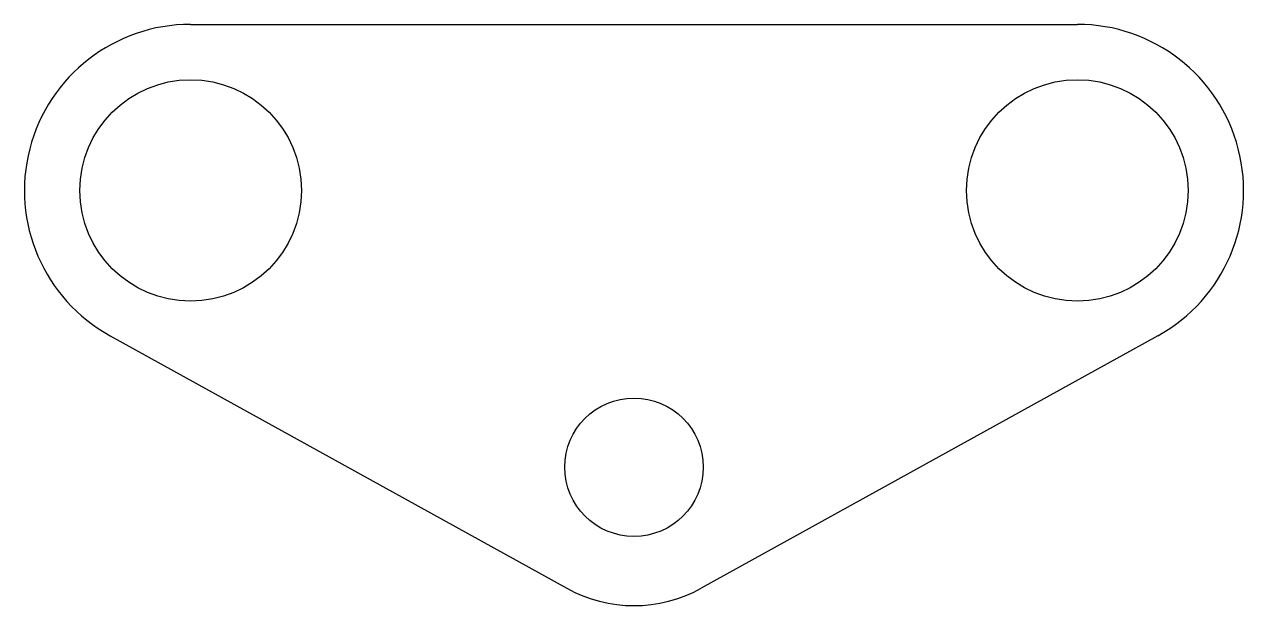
# Model space of a CAD drawing. Header units: millimetres. Extents: x -22 to 22, y -5 to 16.
import ezdxf

# ---------------------------------------------------------------- set-up
doc = ezdxf.new("R2010")
doc.units = ezdxf.units.MM

msp = doc.modelspace()

# ---------------------------------------------------------------- linework, layer by layer
at = {"color": 7, "linetype": 'Continuous', "lineweight": 25}
for p, q in [((-16, 16), (16, 16)), ((-18.906, 4.751), (-2.422, -4.374)), ((18.906, 4.751), (2.422, -4.374))]:
    msp.add_line(p, q, dxfattribs=at)
for centre, radius in [((-16, 10), 4), ((16, 10), 4), ((0, 0), 2.5)]:
    msp.add_circle(centre, radius, dxfattribs=at)
for centre, radius, start, end in [((-16, 10), 6, 90, 241.0327), ((16, 10), 6, 298.9673, 90), ((0, 0), 5, 241.0327, 298.9673)]:
    msp.add_arc(centre, radius, start, end, dxfattribs=at)

doc.saveas('drawing.dxf')
